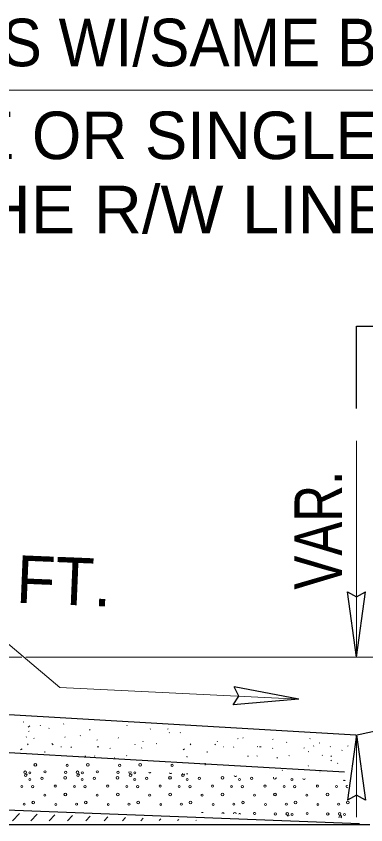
# Model space of a CAD drawing. Extents: x 328 to 697, y 421 to 687.
# Drawn here: x 467.62 to 476.73, y 597.26 to 618.3 of the extents above; entities that cross this region are included whole.
import ezdxf

# ---------------------------------------------------------------- set-up
doc = ezdxf.new("R2010")
doc.units = 0
doc.header["$LTSCALE"] = 0.5
doc.layers.add('1', color=7, linetype='Continuous', lineweight=13)

msp = doc.modelspace()

# ---------------------------------------------------------------- linework, layer by layer
at = {"layer": '1'}
for p, q in [((441.56, 616.3711), (512.4118, 616.3711)), ((476.4897, 601.6208), (476.4897, 607.2493)), ((467.7713, 601.6201), (447.9547, 601.6183)), ((477.3667, 601.6209), (467.8728, 601.6201)), ((468.7562, 600.8336), (474.9898, 600.5275)), ((467.8073, 599.9273), (467.8192, 599.9393)), ((467.9317, 599.7973), (467.973, 599.8328)), ((468.2433, 599.8377), (468.2551, 599.8496)), ((468.4711, 599.7617), (468.4829, 599.7736)), ((468.851, 599.8757), (468.8628, 599.8876)), ((469.5347, 599.7237), (469.5466, 599.7356)), ((470.5033, 599.8377), (470.5152, 599.8496)), ((471.111, 599.7428), (471.1229, 599.7546)), ((471.5668, 599.7428), (471.5787, 599.7546)), ((467.8838, 599.5424), (467.8903, 599.549)), ((467.9434, 599.6848), (467.9553, 599.6968)), ((468.0782, 599.5148), (468.09, 599.5029)), ((468.8889, 599.5338), (468.9008, 599.5457)), ((469.2878, 599.5717), (469.2997, 599.5836)), ((470.2753, 599.5147), (470.2873, 599.5266)), ((471.6048, 599.6478), (471.6167, 599.6597)), ((471.8897, 599.6478), (471.9016, 599.6597)), ((473.39, 599.4957), (473.4019, 599.5076)), ((473.5229, 599.5147), (473.5348, 599.5266)), ((475.2703, 599.4957), (475.2821, 599.5076)), ((476.4892, 599.5996), (476.4892, 597.457)), ((467.9188, 599.3669), (467.9363, 599.3433)), ((468.5806, 599.3435), (468.5511, 599.3729)), ((469.7246, 599.4577), (469.7365, 599.4696)), ((470.7122, 599.3437), (470.7241, 599.3556)), ((470.9211, 599.4198), (470.9329, 599.4316)), ((471.2703, 599.3729), (471.2821, 599.3611)), ((472.1511, 599.3669), (472.1687, 599.3433)), ((472.813, 599.3435), (472.7989, 599.3576)), ((472.8582, 599.4198), (472.8701, 599.4316)), ((473.9028, 599.2867), (473.9147, 599.2986)), ((474.3016, 599.4768), (474.3135, 599.4887)), ((474.6625, 599.4007), (474.6744, 599.4126)), ((475.3651, 599.3057), (475.377, 599.3176)), ((475.5171, 599.3818), (475.529, 599.3937)), ((475.8019, 599.2867), (475.8138, 599.2986)), ((476.2578, 599.3057), (476.2697, 599.3176)), ((467.7354, 599.2133), (467.7768, 599.231)), ((468.3678, 599.1659), (468.3678, 599.1424)), ((468.7876, 599.2842), (468.7993, 599.2902)), ((469.0477, 599.2842), (469.0595, 599.2723)), ((469.7747, 599.2842), (469.7273, 599.2842)), ((470.0642, 599.2428), (470.076, 599.2547)), ((470.8859, 599.2487), (470.8977, 599.2606)), ((471.9678, 599.2133), (472.0092, 599.231)), ((472.6003, 599.1659), (472.6003, 599.1424)), ((473.02, 599.2842), (473.0318, 599.2902)), ((473.2799, 599.2842), (473.2918, 599.2723)), ((474.0071, 599.2842), (473.9597, 599.2842)), ((474.2964, 599.2428), (474.3083, 599.2547)), ((475.1183, 599.2487), (475.1302, 599.2606)), ((475.2322, 599.1538), (475.2441, 599.1657)), ((476.1058, 599.1917), (476.1177, 599.2036)), ((469.4141, 599.0478), (469.4377, 599.042)), ((469.6623, 599.0536), (469.6742, 599.0417)), ((470.1826, 599.0065), (470.1944, 598.9945)), ((470.4959, 599.0654), (470.5078, 599.0536)), ((472.0683, 599.042), (472.0742, 599.0182)), ((473.6465, 599.0478), (473.6699, 599.042)), ((473.8947, 599.0536), (473.9066, 599.0417)), ((474.4149, 599.0065), (474.4268, 598.9945)), ((474.7284, 599.0654), (474.7402, 599.0536)), ((475.593, 599.0588), (475.6049, 599.0707)), ((475.8209, 599.0398), (475.8328, 599.0516)), ((475.8209, 598.9257), (475.8328, 598.9376)), ((472.5469, 598.8584), (472.5409, 598.8113)), ((474.5483, 598.673), (474.5565, 598.6813)), ((475.2248, 598.7996), (475.2367, 598.7878)), ((475.9918, 598.8498), (476.0038, 598.8617)), ((475.5323, 598.6399), (475.5381, 598.6399)), ((470.389, 597.3654), (470.4727, 597.4491)), ((470.8669, 597.366), (470.9334, 597.4325)), ((471.3449, 597.3667), (471.3942, 597.4159)), ((471.8229, 597.3673), (471.8549, 597.3993)), ((472.3009, 597.3679), (472.3157, 597.3828))]:
    msp.add_line(p, q, dxfattribs=at)
at = {"layer": '1', "lineweight": 25}
for p, q in [((476.465, 599.5885), (499.7659, 604.7501)), ((476.4897, 601.6208), (476.2557, 603.3238)), ((476.4897, 601.6208), (476.2557, 603.3238)), ((476.4897, 601.6208), (476.7237, 603.3238)), ((476.4897, 601.6208), (476.7237, 603.3238)), ((447.8967, 601.2704), (476.4681, 599.6008)), ((474.9898, 600.5275), (473.3003, 600.8448)), ((442.1019, 600.6237), (476.1765, 598.6326)), ((474.9898, 600.5275), (473.2773, 600.3773)), ((476.4892, 599.5996), (476.2552, 597.8966)), ((476.4892, 599.5996), (476.7232, 597.8966)), ((443.1886, 598.5673), (476.5664, 597.2952)), ((467.5212, 597.3617), (467.7082, 597.5486)), ((467.9992, 597.3623), (468.1688, 597.5321)), ((468.4772, 597.3629), (468.6297, 597.5155)), ((468.9551, 597.3635), (469.0904, 597.4989)), ((469.433, 597.3642), (469.5512, 597.4823)), ((469.911, 597.3648), (470.0118, 597.4657)), ((476.8366, 597.2603), (459.1289, 597.2578))]:
    msp.add_line(p, q, dxfattribs=at)
for points in [[(476.4901, 608.0908), (476.4901, 610.2368), (480.8881, 610.2368)], [(476.2557, 603.3238), (476.4921, 603.1921), (476.7237, 603.3238)], [(476.2557, 603.3238), (476.4921, 603.1921), (476.7237, 603.3238)], [(473.2773, 600.3773), (473.4205, 600.607), (473.3003, 600.8448)], [(476.7232, 597.8966), (476.4868, 598.0283), (476.2552, 597.8966)]]:
    msp.add_lwpolyline(points, dxfattribs=at)
at = {"layer": '1'}
msp.add_lwpolyline([(468.7562, 600.8336), (466.7228, 602.5378), (450.2176, 603.1078)], dxfattribs=at)
for centre, radius in [((468.1198, 598.822), 0.0357), ((468.3729, 598.636), 0.0295), ((468.9507, 598.8056), 0.0269), ((469.4858, 598.822), 0.0357), ((469.7388, 598.636), 0.0295), ((470.3167, 598.8056), 0.0269), ((470.8518, 598.822), 0.0357), ((471.6826, 598.8056), 0.0269), ((467.8537, 598.626), 0.0335), ((467.8675, 598.5461), 0.0326), ((467.9769, 598.4385), 0.0261), ((467.9784, 598.6098), 0.0266), ((468.2926, 598.4675), 0.0308), ((468.8964, 598.4822), 0.0359), ((468.9096, 598.6229), 0.033), ((469.2197, 598.626), 0.0335), ((469.2335, 598.5461), 0.0326), ((469.3429, 598.4385), 0.0261), ((469.3444, 598.6098), 0.0266), ((469.6586, 598.4675), 0.0308), ((470.2624, 598.4822), 0.0359), ((470.2755, 598.6229), 0.033), ((470.5995, 598.5461), 0.0326), ((470.7089, 598.4385), 0.0261), ((470.7104, 598.6098), 0.0266), ((471.0246, 598.4675), 0.0308), ((471.6284, 598.4822), 0.0359), ((471.9654, 598.5461), 0.0326), ((472.0748, 598.4385), 0.0261), ((472.3905, 598.4675), 0.0308), ((472.9943, 598.4822), 0.0359), ((473.4408, 598.4385), 0.0261), ((473.7565, 598.4675), 0.0308), ((474.8068, 598.4385), 0.0261), ((467.771, 598.2532), 0.0249), ((468.0504, 598.2548), 0.0306), ((468.6395, 598.2662), 0.0278), ((469.137, 598.2532), 0.0249), ((469.4164, 598.2548), 0.0306), ((470.0055, 598.2662), 0.0278), ((470.503, 598.2532), 0.0249), ((470.7824, 598.2548), 0.0306), ((471.3715, 598.2662), 0.0278), ((471.8689, 598.2532), 0.0249), ((472.1483, 598.2548), 0.0306), ((472.7374, 598.2662), 0.0278), ((473.2349, 598.2532), 0.0249), ((473.5143, 598.2548), 0.0306), ((474.1034, 598.2662), 0.0278), ((474.6009, 598.2532), 0.0249), ((474.8803, 598.2548), 0.0306), ((475.4694, 598.2662), 0.0278), ((475.9668, 598.2532), 0.0249), ((468.3663, 598.0306), 0.0269), ((468.9014, 598.047), 0.0357), ((469.7323, 598.0306), 0.0269), ((470.2674, 598.047), 0.0357), ((471.0983, 598.0306), 0.0269), ((471.6333, 598.047), 0.0357), ((472.4642, 598.0306), 0.0269), ((472.9993, 598.047), 0.0357), ((473.8302, 598.0306), 0.0269), ((474.3653, 598.047), 0.0357), ((475.1961, 598.0306), 0.0269), ((475.7312, 598.047), 0.0357), ((467.8283, 597.795), 0.0288), ((468.0669, 597.8408), 0.0345), ((469.1943, 597.795), 0.0288), ((469.4328, 597.8408), 0.0345), ((470.5603, 597.795), 0.0288), ((470.7988, 597.8408), 0.0345), ((471.9262, 597.795), 0.0288), ((472.1648, 597.8408), 0.0345), ((473.2922, 597.795), 0.0288), ((473.5307, 597.8408), 0.0345), ((474.6582, 597.795), 0.0288), ((474.8967, 597.8408), 0.0345), ((476.0241, 597.795), 0.0288), ((476.2626, 597.8408), 0.0345), ((468.6543, 597.7884), 0.0235), ((470.0202, 597.7884), 0.0235), ((471.3862, 597.7884), 0.0235), ((472.7521, 597.7884), 0.0235), ((474.1181, 597.7884), 0.0235), ((475.4841, 597.7884), 0.0235), ((474.3734, 597.5397), 0.033), ((474.6836, 597.5428), 0.0335), ((474.8083, 597.5266), 0.0266), ((475.2027, 597.5528), 0.0295), ((475.7394, 597.5397), 0.033), ((476.0495, 597.5428), 0.0335), ((476.1742, 597.5266), 0.0266)]:
    msp.add_circle(centre, radius, dxfattribs=at)
for centre, radius, start, end in [((467.8574, 598.5624), 0.0476, 333.94429, 26.0557), ((469.2234, 598.5624), 0.0476, 333.94429, 26.0557), ((470.5857, 598.626), 0.0335, 136.12529, 39.22461), ((470.5893, 598.5624), 0.0476, 333.94429, 26.0557), ((471.1048, 598.636), 0.0295, 195.25123, 340.09867), ((471.6415, 598.6229), 0.033, 209.86641, 325.48349), ((471.9516, 598.626), 0.0335, 261.04517, 274.30472), ((471.9553, 598.5624), 0.0476, 333.94429, 26.0557), ((472.0763, 598.6098), 0.0266, 234.19281, 301.15709), ((473.3314, 598.5461), 0.0326, 194.43001, 340.91989), ((474.3603, 598.4822), 0.0359, 157.00923, 18.34067), ((475.1225, 598.4675), 0.0308, 184.26977, 351.08013), ((476.1727, 598.4385), 0.0261, 218.888, 316.4619), ((476.2462, 598.2548), 0.0306, 74.89923, 306.32229), ((472.4708, 597.5528), 0.0295, 48.49762, 127.13176), ((473.0075, 597.5397), 0.033, 25.77129, 149.85809), ((473.3176, 597.5428), 0.0335, 358.71999, 176.90939), ((473.4423, 597.5266), 0.0266, 24.37731, 151.25206), ((473.8367, 597.5528), 0.0295, 274.00108, 261.62829), ((474.6974, 597.4629), 0.0326, 56.24576, 119.38362), ((474.6872, 597.4792), 0.0476, 12.20132, 26.0557), ((476.0633, 597.4629), 0.0326, 309.41857, 226.21081), ((476.0532, 597.4792), 0.0476, 333.94429, 26.0557)]:
    msp.add_arc(centre, radius, start, end, dxfattribs=at)

# ---------------------------------------------------------------- texts
for s, width, p in [("SURFACED RURAL DRIVES WI/SAME BASE ( 5'' MAX ) & TOP SURF. COURSE", 0.95, (447.5787, 616.9966)), ('SHOULDER TO THE R/W LINE ( OR AS SHOWN ON PLANS ).', 1.05, (452.6443, 612.652))]:
    msp.add_text(s, height=1.238, dxfattribs=dict(at, width=width)).set_placement(p)
msp.add_text("( 1 1/2'' A.C. OR DOUBLE OR SINGLE SURF. TREATMENT ) AS SHOWN ON ", height=1.238, dxfattribs=at).set_placement((448.3556, 614.5799))
at = {"layer": '1', "width": 0.8}
msp.add_text('VAR.', height=1.238, rotation=90, dxfattribs=at).set_placement((476.1103, 603.3788))
at = {"layer": '1'}
msp.add_text("SLOPE 1/2'' TO 1'' PER FT.", height=1.238, rotation=357.643, dxfattribs=at).set_placement((449.6098, 603.7783))

doc.saveas('drawing.dxf')
